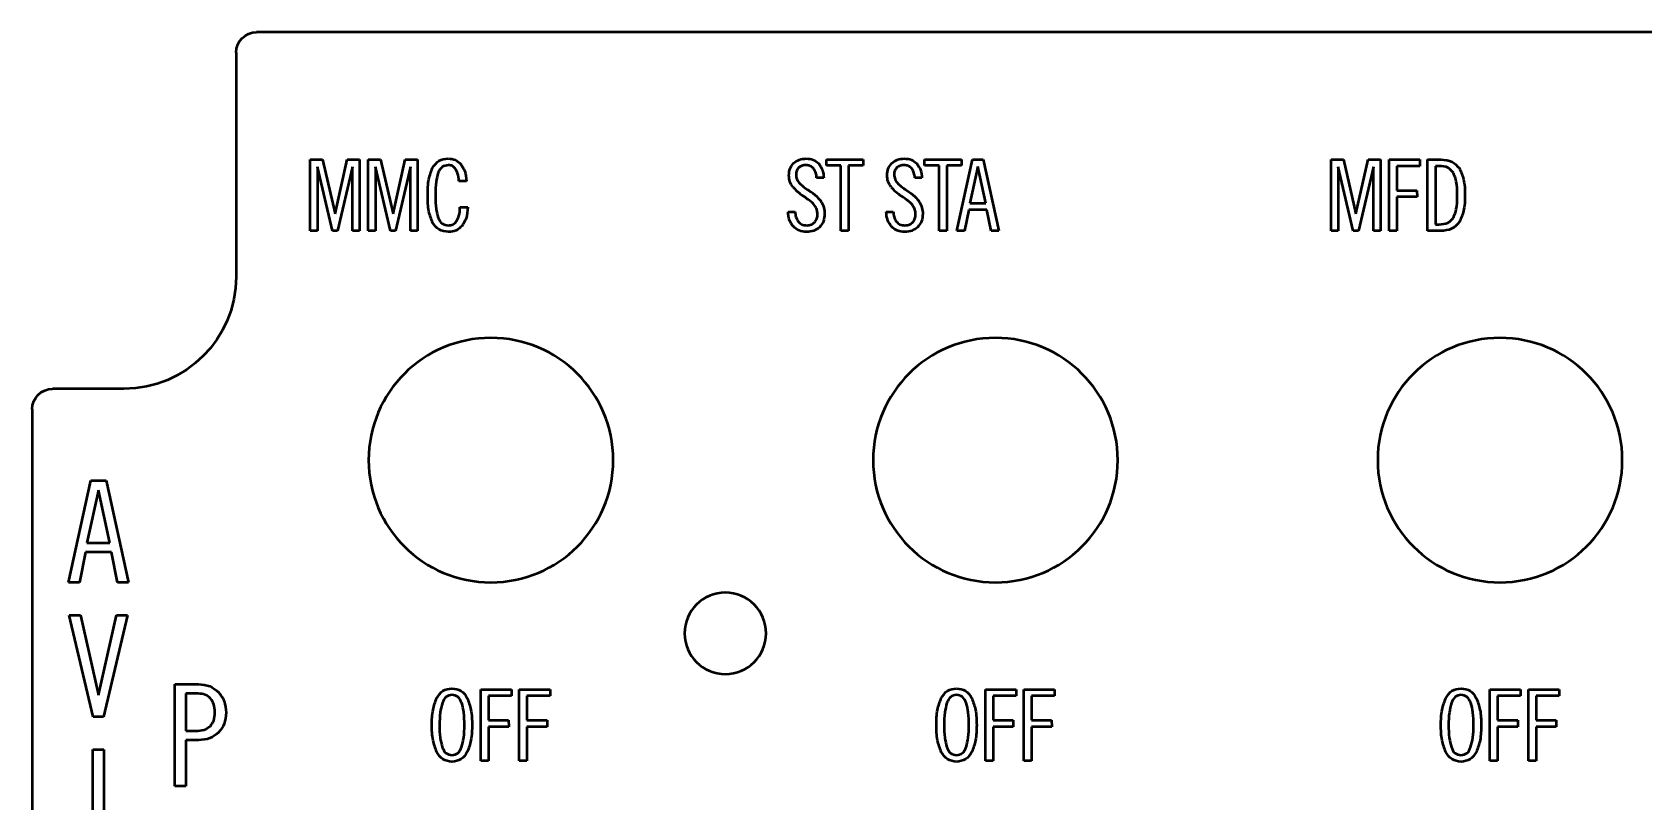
# Model space of a CAD drawing. Header units: millimetres. Extents: x 166 to 310, y 114 to 207.
# Drawn here: x 166 to 245.1, y 169.7 to 207.5 of the extents above; entities that cross this region are included whole.
import ezdxf

# ---------------------------------------------------------------- set-up
doc = ezdxf.new("R2010")
doc.units = ezdxf.units.MM
doc.header["$LTSCALE"] = 0.75
doc.layers.add('Visible', color=7, linetype='Continuous', lineweight=50)

msp = doc.modelspace()

# ---------------------------------------------------------------- linework, layer by layer
at = {"layer": 'Visible', "extrusion": (-1e-16, -1, 0)}
for p, q in [((299.031, 207.469), (177.031, 207.469)), ((176.031, 206.469), (176.031, 195.469)), ((179.67, 197.719), (179.67, 201.219)), ((179.67, 201.219), (180.271, 201.219)), ((180.756, 197.719), (180.019, 200.87)), ((180.019, 200.87), (180.019, 197.719)), ((180.271, 201.219), (180.887, 198.552)), ((180.887, 198.552), (181.488, 201.219)), ((181.74, 200.865), (181.003, 197.719)), ((181.488, 201.219), (182.089, 201.219)), ((181.74, 197.719), (181.74, 200.865)), ((182.089, 201.219), (182.089, 197.719)), ((182.516, 197.719), (182.516, 201.219)), ((182.516, 201.219), (183.117, 201.219)), ((183.601, 197.719), (182.865, 200.87)), ((182.865, 200.87), (182.865, 197.719)), ((183.117, 201.219), (183.732, 198.552)), ((183.732, 198.552), (184.333, 201.219)), ((184.586, 200.865), (183.849, 197.719)), ((184.333, 201.219), (184.935, 201.219)), ((184.586, 197.719), (184.586, 200.865)), ((184.935, 201.219), (184.935, 197.719)), ((204.99, 201.219), (206.798, 201.219)), ((204.99, 200.923), (204.99, 201.219)), ((205.702, 200.923), (204.99, 200.923)), ((205.702, 197.719), (205.702, 200.923)), ((206.798, 200.923), (206.08, 200.923)), ((206.08, 200.923), (206.08, 197.719)), ((206.798, 201.219), (206.798, 200.923)), ((209.803, 201.219), (211.612, 201.219)), ((209.803, 200.923), (209.803, 201.219)), ((210.516, 200.923), (209.803, 200.923)), ((210.516, 197.719), (210.516, 200.923)), ((211.612, 200.923), (210.894, 200.923)), ((210.894, 200.923), (210.894, 197.719)), ((211.384, 197.719), (212.154, 201.219)), ((211.612, 201.219), (211.612, 200.923)), ((212.416, 200.884), (212.024, 199.076)), ((212.154, 201.219), (212.678, 201.219)), ((212.809, 199.076), (212.416, 200.884)), ((212.678, 201.219), (213.454, 197.719)), ((229.749, 197.719), (229.749, 201.219)), ((229.749, 201.219), (230.35, 201.219)), ((230.835, 197.719), (230.098, 200.87)), ((230.098, 200.87), (230.098, 197.719)), ((230.35, 201.219), (230.966, 198.552)), ((230.966, 198.552), (231.567, 201.219)), ((231.819, 200.865), (231.082, 197.719)), ((231.567, 201.219), (232.168, 201.219)), ((231.819, 197.719), (231.819, 200.865)), ((232.168, 201.219), (232.168, 197.719)), ((232.595, 201.219), (234.103, 201.219)), ((232.595, 197.719), (232.595, 201.219)), ((234.103, 200.899), (232.973, 200.899)), ((232.973, 200.899), (232.973, 199.706)), ((234.103, 201.219), (234.103, 200.899)), ((234.481, 197.719), (234.481, 201.219)), ((234.481, 201.219), (235.14, 201.219)), ((234.859, 200.899), (234.859, 198.039)), ((235.053, 200.899), (234.859, 200.899)), ((187.339, 200.162), (186.961, 200.162)), ((204.864, 200.317), (204.51, 200.317)), ((209.677, 200.317), (209.323, 200.317)), ((185.429, 199.425), (185.429, 199.512)), ((185.807, 199.512), (185.807, 199.396)), ((232.973, 199.706), (233.957, 199.706)), ((233.962, 199.386), (232.973, 199.386)), ((232.973, 199.386), (232.973, 197.719)), ((233.957, 199.706), (233.962, 199.386)), ((235.935, 199.391), (235.935, 199.522)), ((236.313, 199.503), (236.313, 199.425)), ((187.009, 198.882), (187.392, 198.882)), ((203.109, 198.659), (203.458, 198.659)), ((207.922, 198.659), (208.271, 198.659)), ((211.97, 198.756), (211.762, 197.719)), ((212.862, 198.756), (211.97, 198.756)), ((212.024, 199.076), (212.809, 199.076)), ((213.071, 197.719), (212.862, 198.756)), ((180.019, 197.719), (179.67, 197.719)), ((181.003, 197.719), (180.756, 197.719)), ((182.089, 197.719), (181.74, 197.719)), ((182.865, 197.719), (182.516, 197.719)), ((183.849, 197.719), (183.601, 197.719)), ((184.935, 197.719), (184.586, 197.719)), ((206.08, 197.719), (205.702, 197.719)), ((210.894, 197.719), (210.516, 197.719)), ((211.762, 197.719), (211.384, 197.719)), ((213.454, 197.719), (213.071, 197.719)), ((230.098, 197.719), (229.749, 197.719)), ((231.082, 197.719), (230.835, 197.719)), ((232.168, 197.719), (231.819, 197.719)), ((232.973, 197.719), (232.595, 197.719)), ((235.111, 197.719), (234.481, 197.719)), ((234.859, 198.039), (235.048, 198.039)), ((170.531, 189.969), (167.031, 189.969)), ((166.031, 188.969), (166.031, 132.969)), ((167.803, 180.469), (168.904, 185.469)), ((169.278, 184.991), (168.717, 182.408)), ((168.904, 185.469), (169.652, 185.469)), ((169.839, 182.408), (169.278, 184.991)), ((169.652, 185.469), (170.76, 180.469)), ((168.641, 181.951), (168.343, 180.469)), ((169.915, 181.951), (168.641, 181.951)), ((168.717, 182.408), (169.839, 182.408)), ((170.213, 180.469), (169.915, 181.951)), ((168.343, 180.469), (167.803, 180.469)), ((170.76, 180.469), (170.213, 180.469)), ((169.028, 173.869), (167.851, 178.869)), ((167.851, 178.869), (168.391, 178.869)), ((168.391, 178.869), (169.278, 174.942)), ((169.278, 174.942), (170.164, 178.869)), ((170.711, 178.869), (169.527, 173.869)), ((170.164, 178.869), (170.711, 178.869)), ((173.024, 170.469), (173.024, 175.469)), ((173.024, 175.469), (174.188, 175.469)), ((173.564, 175.012), (173.564, 173.183)), ((174.174, 175.012), (173.564, 175.012)), ((188.037, 175.219), (189.544, 175.219)), ((188.037, 171.719), (188.037, 175.219)), ((189.544, 174.899), (188.415, 174.899)), ((188.415, 174.899), (188.415, 173.706)), ((189.544, 175.219), (189.544, 174.899)), ((189.922, 175.219), (191.43, 175.219)), ((189.922, 171.719), (189.922, 175.219)), ((191.43, 174.899), (190.301, 174.899)), ((190.301, 174.899), (190.301, 173.706)), ((191.43, 175.219), (191.43, 174.899)), ((212.787, 175.219), (214.294, 175.219)), ((212.787, 171.719), (212.787, 175.219)), ((214.294, 174.899), (213.165, 174.899)), ((213.165, 174.899), (213.165, 173.706)), ((214.294, 175.219), (214.294, 174.899)), ((214.672, 175.219), (216.18, 175.219)), ((214.672, 171.719), (214.672, 175.219)), ((216.18, 174.899), (215.051, 174.899)), ((215.051, 174.899), (215.051, 173.706)), ((216.18, 175.219), (216.18, 174.899)), ((237.537, 175.219), (239.044, 175.219)), ((237.537, 171.719), (237.537, 175.219)), ((239.044, 174.899), (237.915, 174.899)), ((237.915, 174.899), (237.915, 173.706)), ((239.044, 175.219), (239.044, 174.899)), ((239.422, 175.219), (240.93, 175.219)), ((239.422, 171.719), (239.422, 175.219)), ((240.93, 174.899), (239.801, 174.899)), ((239.801, 174.899), (239.801, 173.706)), ((240.93, 175.219), (240.93, 174.899)), ((169.527, 173.869), (169.028, 173.869)), ((173.564, 173.183), (174.063, 173.183)), ((188.415, 173.706), (189.399, 173.706)), ((189.404, 173.386), (188.415, 173.386)), ((188.415, 173.386), (188.415, 171.719)), ((189.399, 173.706), (189.404, 173.386)), ((190.301, 173.706), (191.285, 173.706)), ((191.289, 173.386), (190.301, 173.386)), ((190.301, 173.386), (190.301, 171.719)), ((191.285, 173.706), (191.289, 173.386)), ((213.165, 173.706), (214.149, 173.706)), ((214.154, 173.386), (213.165, 173.386)), ((213.165, 173.386), (213.165, 171.719)), ((214.149, 173.706), (214.154, 173.386)), ((215.051, 173.706), (216.035, 173.706)), ((216.039, 173.386), (215.051, 173.386)), ((215.051, 173.386), (215.051, 171.719)), ((216.035, 173.706), (216.039, 173.386)), ((237.915, 173.706), (238.899, 173.706)), ((238.904, 173.386), (237.915, 173.386)), ((237.915, 173.386), (237.915, 171.719)), ((238.899, 173.706), (238.904, 173.386)), ((239.801, 173.706), (240.785, 173.706)), ((240.789, 173.386), (239.801, 173.386)), ((239.801, 173.386), (239.801, 171.719)), ((240.785, 173.706), (240.789, 173.386)), ((174.202, 172.726), (173.564, 172.726)), ((173.564, 172.726), (173.564, 170.469)), ((169.011, 172.269), (169.551, 172.269)), ((169.011, 167.269), (169.011, 172.269)), ((169.551, 172.269), (169.551, 167.269)), ((188.415, 171.719), (188.037, 171.719)), ((190.301, 171.719), (189.922, 171.719)), ((213.165, 171.719), (212.787, 171.719)), ((215.051, 171.719), (214.672, 171.719)), ((237.915, 171.719), (237.537, 171.719)), ((239.801, 171.719), (239.422, 171.719)), ((173.564, 170.469), (173.024, 170.469))]:
    msp.add_line(p, q, dxfattribs=at)
at = {"layer": 'Visible', "extrusion": (0, 0, -1)}
for centre, radius in [((-188.531, 186.469), 6), ((-213.281, 186.469), 6), ((-238.031, 186.469), 6), ((-200.031, 177.969), 2)]:
    msp.add_circle(centre, radius, dxfattribs=at)
for centre, radius, start, end in [((-177.031, 206.469), 1, 0, 90), ((-170.531, 195.469), 5.5, 180, 270), ((-167.031, 188.969), 1, 0, 90)]:
    msp.add_arc(centre, radius, start, end, dxfattribs=at)
at = {"layer": 'Visible'}
for centre, radius, start, end in [((205.278, 201.62), 2.239, 224.50879, 238.48988), ((210.091, 201.62), 2.239, 224.50879, 238.48988), ((205.321, 201.58), 2.607, 221.09831, 238.09018), ((202.4, 196.983), 2.839, 49.78014, 57.09372), ((210.134, 201.58), 2.607, 221.09834, 238.09015), ((207.214, 196.983), 2.839, 49.78007, 57.09381), ((203.445, 198.203), 1.233, 37.57382, 50.26425), ((208.259, 198.203), 1.233, 37.57355, 50.26452), ((184.835, 173.817), 2.379, 6.50119, 18.05301), ((182.241, 173.505), 4.991, 359.58747, 6.69752), ((209.585, 173.817), 2.379, 6.50119, 18.05301), ((206.991, 173.505), 4.991, 359.58747, 6.69752), ((234.335, 173.817), 2.379, 6.50119, 18.05301), ((231.741, 173.505), 4.991, 359.58747, 6.69752)]:
    msp.add_arc(centre, radius, start, end, dxfattribs=at)
for points, knots in [([(185.429, 199.512), (185.433, 199.763), (185.44, 200.209), (185.598, 200.625), (185.667, 200.807)], [-0.1324755, -0.1324755, -0.1324755, -0.1324755, -0.0579484, 0, 0, 0, 0]), ([(185.667, 200.807), (185.76, 200.941), (185.947, 201.211), (186.273, 201.248), (186.437, 201.267)], [-0.09378867, -0.09378867, -0.09378867, -0.09378867, -0.04711732, 0, 0, 0, 0]), ([(186.457, 200.947), (186.342, 200.931), (186.108, 200.897), (186.002, 200.686), (185.948, 200.579)], [-0.06653819, -0.06653819, -0.06653819, -0.06653819, -0.03382622, 0, 0, 0, 0]), ([(186.437, 201.267), (186.559, 201.257), (186.796, 201.238), (186.972, 201.078), (187.058, 201)], [-0.06925044, -0.06925044, -0.06925044, -0.06925044, -0.03371663, 0, 0, 0, 0]), ([(186.782, 200.782), (186.735, 200.83), (186.646, 200.923), (186.518, 200.939), (186.457, 200.947)], [-0.03741455, -0.03741455, -0.03741455, -0.03741455, -0.01804939, 0, 0, 0, 0]), ([(187.058, 201), (187.128, 200.889), (187.29, 200.634), (187.321, 200.332), (187.339, 200.162)], [-0.08950681, -0.08950681, -0.08950681, -0.08950681, -0.05046049, 0, 0, 0, 0]), ([(203.148, 200.443), (203.156, 200.56), (203.172, 200.785), (203.314, 200.96), (203.382, 201.044)], [-0.06592896, -0.06592896, -0.06592896, -0.06592896, -0.0317322, 0, 0, 0, 0]), ([(203.382, 201.044), (203.468, 201.109), (203.65, 201.247), (203.879, 201.26), (204.001, 201.267)], [-0.06711651, -0.06711651, -0.06711651, -0.06711651, -0.03554368, 0, 0, 0, 0]), ([(203.632, 200.826), (203.593, 200.78), (203.509, 200.682), (203.501, 200.554), (203.497, 200.487)], [-0.03743718, -0.03743718, -0.03743718, -0.03743718, -0.01968526, 0, 0, 0, 0]), ([(203.986, 200.947), (203.918, 200.943), (203.789, 200.936), (203.683, 200.861), (203.632, 200.826)], [-0.03806905, -0.03806905, -0.03806905, -0.03806905, -0.0180839, 0, 0, 0, 0]), ([(204.364, 200.773), (204.313, 200.823), (204.208, 200.927), (204.061, 200.94), (203.986, 200.947)], [-0.04281808, -0.04281808, -0.04281808, -0.04281808, -0.02177126, 0, 0, 0, 0]), ([(204.001, 201.267), (204.12, 201.258), (204.351, 201.242), (204.527, 201.092), (204.612, 201.02)], [-0.06744466, -0.06744466, -0.06744466, -0.06744466, -0.03247583, 0, 0, 0, 0]), ([(204.612, 201.02), (204.68, 200.921), (204.827, 200.71), (204.851, 200.453), (204.864, 200.317)], [-0.07581334, -0.07581334, -0.07581334, -0.07581334, -0.04029109, 0, 0, 0, 0]), ([(207.961, 200.443), (207.969, 200.56), (207.985, 200.785), (208.127, 200.96), (208.196, 201.044)], [-0.06592897, -0.06592897, -0.06592897, -0.06592897, -0.0317322, 0, 0, 0, 0]), ([(208.196, 201.044), (208.281, 201.109), (208.464, 201.247), (208.693, 201.26), (208.814, 201.267)], [-0.06711651, -0.06711651, -0.06711651, -0.06711651, -0.0355437, 0, 0, 0, 0]), ([(208.446, 200.826), (208.406, 200.78), (208.323, 200.682), (208.315, 200.554), (208.31, 200.487)], [-0.03743718, -0.03743718, -0.03743718, -0.03743718, -0.01968526, 0, 0, 0, 0]), ([(208.8, 200.947), (208.732, 200.943), (208.602, 200.936), (208.496, 200.861), (208.446, 200.826)], [-0.03806905, -0.03806905, -0.03806905, -0.03806905, -0.01808388, 0, 0, 0, 0]), ([(209.178, 200.773), (209.126, 200.823), (209.022, 200.927), (208.875, 200.94), (208.8, 200.947)], [-0.0428181, -0.0428181, -0.0428181, -0.0428181, -0.02177127, 0, 0, 0, 0]), ([(208.814, 201.267), (208.934, 201.258), (209.165, 201.242), (209.341, 201.092), (209.425, 201.02)], [-0.06744468, -0.06744468, -0.06744468, -0.06744468, -0.03247583, 0, 0, 0, 0]), ([(209.425, 201.02), (209.494, 200.921), (209.641, 200.71), (209.665, 200.453), (209.677, 200.317)], [-0.07581331, -0.07581331, -0.07581331, -0.07581331, -0.0402911, 0, 0, 0, 0]), ([(235.751, 200.564), (235.669, 200.661), (235.489, 200.876), (235.207, 200.891), (235.053, 200.899)], [-0.08055571, -0.08055571, -0.08055571, -0.08055571, -0.04394696, 0, 0, 0, 0]), ([(235.14, 201.219), (235.331, 201.206), (235.689, 201.183), (235.926, 200.916), (236.037, 200.792)], [-0.1029516, -0.1029516, -0.1029516, -0.1029516, -0.0479771, 0, 0, 0, 0]), ([(185.948, 200.579), (185.907, 200.428), (185.813, 200.079), (185.809, 199.717), (185.807, 199.512)], [-0.1079531, -0.1079531, -0.1079531, -0.1079531, -0.0611814, 0, 0, 0, 0]), ([(186.961, 200.162), (186.947, 200.292), (186.925, 200.511), (186.823, 200.704), (186.782, 200.782)], [-0.06510321, -0.06510321, -0.06510321, -0.06510321, -0.02618879, 0, 0, 0, 0]), ([(203.356, 199.866), (203.295, 199.953), (203.174, 200.127), (203.156, 200.338), (203.148, 200.443)], [-0.06232276, -0.06232276, -0.06232276, -0.06232276, -0.03110106, 0, 0, 0, 0]), ([(203.497, 200.487), (203.505, 200.405), (203.521, 200.241), (203.627, 200.114), (203.681, 200.05)], [-0.04836275, -0.04836275, -0.04836275, -0.04836275, -0.02440489, 0, 0, 0, 0]), ([(204.51, 200.317), (204.504, 200.404), (204.493, 200.569), (204.405, 200.707), (204.364, 200.773)], [-0.04851367, -0.04851367, -0.04851367, -0.04851367, -0.02276975, 0, 0, 0, 0]), ([(208.17, 199.866), (208.109, 199.953), (207.988, 200.127), (207.97, 200.338), (207.961, 200.443)], [-0.06232276, -0.06232276, -0.06232276, -0.06232276, -0.03110106, 0, 0, 0, 0]), ([(208.31, 200.487), (208.318, 200.405), (208.334, 200.241), (208.441, 200.114), (208.494, 200.05)], [-0.04836274, -0.04836274, -0.04836274, -0.04836274, -0.02440487, 0, 0, 0, 0]), ([(209.323, 200.317), (209.318, 200.404), (209.307, 200.569), (209.219, 200.707), (209.178, 200.773)], [-0.04851367, -0.04851367, -0.04851367, -0.04851367, -0.02276975, 0, 0, 0, 0]), ([(235.935, 199.522), (235.934, 199.73), (235.931, 200.089), (235.804, 200.424), (235.751, 200.564)], [-0.1065834, -0.1065834, -0.1065834, -0.1065834, -0.0447254, 0, 0, 0, 0]), ([(236.037, 200.792), (236.117, 200.615), (236.302, 200.207), (236.309, 199.757), (236.313, 199.503)], [-0.133117, -0.133117, -0.133117, -0.133117, -0.0754554, 0, 0, 0, 0]), ([(185.671, 198.121), (185.601, 198.304), (185.44, 198.723), (185.433, 199.172), (185.429, 199.425)], [-0.1335418, -0.1335418, -0.1335418, -0.1335418, -0.07502, 0, 0, 0, 0]), ([(185.807, 199.396), (185.809, 199.196), (185.813, 198.844), (185.907, 198.505), (185.948, 198.358)], [-0.1050794, -0.1050794, -0.1050794, -0.1050794, -0.0455919, 0, 0, 0, 0]), ([(204.107, 199.711), (204.25, 199.618), (204.494, 199.459), (204.673, 199.23), (204.747, 199.134)], [-0.08667673, -0.08667673, -0.08667673, -0.08667673, -0.0361883, 0, 0, 0, 0]), ([(208.921, 199.711), (209.063, 199.618), (209.308, 199.459), (209.486, 199.23), (209.561, 199.134)], [-0.08667674, -0.08667674, -0.08667674, -0.08667674, -0.03618828, 0, 0, 0, 0]), ([(235.746, 198.363), (235.801, 198.502), (235.931, 198.83), (235.933, 199.185), (235.935, 199.391)], [-0.1052859, -0.1052859, -0.1052859, -0.1052859, -0.0610212, 0, 0, 0, 0]), ([(236.313, 199.425), (236.308, 199.178), (236.3, 198.737), (236.12, 198.336), (236.042, 198.16)], [-0.13057, -0.13057, -0.13057, -0.13057, -0.0574186, 0, 0, 0, 0]), ([(186.849, 198.189), (186.893, 198.277), (187.001, 198.494), (187.006, 198.738), (187.009, 198.882)], [-0.07190852, -0.07190852, -0.07190852, -0.07190852, -0.04253273, 0, 0, 0, 0]), ([(187.392, 198.882), (187.382, 198.693), (187.364, 198.362), (187.191, 198.081), (187.116, 197.961)], [-0.09752098, -0.09752098, -0.09752098, -0.09752098, -0.04190427, 0, 0, 0, 0]), ([(203.371, 197.927), (203.298, 198.026), (203.139, 198.243), (203.119, 198.513), (203.109, 198.659)], [-0.07914426, -0.07914426, -0.07914426, -0.07914426, -0.0429162, 0, 0, 0, 0]), ([(203.458, 198.659), (203.463, 198.571), (203.473, 198.402), (203.557, 198.255), (203.598, 198.184)], [-0.05016062, -0.05016062, -0.05016062, -0.05016062, -0.02422883, 0, 0, 0, 0]), ([(204.413, 198.14), (204.454, 198.198), (204.54, 198.32), (204.549, 198.469), (204.553, 198.548)], [-0.04385914, -0.04385914, -0.04385914, -0.04385914, -0.02305341, 0, 0, 0, 0]), ([(204.553, 198.548), (204.548, 198.62), (204.537, 198.767), (204.461, 198.892), (204.422, 198.955)], [-0.04331294, -0.04331294, -0.04331294, -0.04331294, -0.02173377, 0, 0, 0, 0]), ([(204.902, 198.562), (204.895, 198.433), (204.881, 198.19), (204.733, 197.998), (204.663, 197.908)], [-0.07114441, -0.07114441, -0.07114441, -0.07114441, -0.0334606, 0, 0, 0, 0]), ([(204.747, 199.134), (204.792, 199.043), (204.882, 198.862), (204.896, 198.662), (204.902, 198.562)], [-0.05978809, -0.05978809, -0.05978809, -0.05978809, -0.02958355, 0, 0, 0, 0]), ([(208.184, 197.927), (208.111, 198.026), (207.953, 198.243), (207.933, 198.513), (207.922, 198.659)], [-0.07914426, -0.07914426, -0.07914426, -0.07914426, -0.0429162, 0, 0, 0, 0]), ([(208.271, 198.659), (208.277, 198.571), (208.286, 198.402), (208.371, 198.255), (208.412, 198.184)], [-0.05016063, -0.05016063, -0.05016063, -0.05016063, -0.02422884, 0, 0, 0, 0]), ([(209.226, 198.14), (209.267, 198.198), (209.354, 198.32), (209.362, 198.469), (209.367, 198.548)], [-0.04385913, -0.04385913, -0.04385913, -0.04385913, -0.02305342, 0, 0, 0, 0]), ([(209.367, 198.548), (209.362, 198.62), (209.35, 198.767), (209.274, 198.892), (209.236, 198.955)], [-0.04331294, -0.04331294, -0.04331294, -0.04331294, -0.02173377, 0, 0, 0, 0]), ([(209.716, 198.562), (209.709, 198.433), (209.695, 198.19), (209.546, 197.998), (209.477, 197.908)], [-0.07114438, -0.07114438, -0.07114438, -0.07114438, -0.03346056, 0, 0, 0, 0]), ([(209.561, 199.134), (209.606, 199.043), (209.696, 198.862), (209.709, 198.662), (209.716, 198.562)], [-0.05978809, -0.05978809, -0.05978809, -0.05978809, -0.02958355, 0, 0, 0, 0]), ([(186.457, 197.67), (186.288, 197.687), (185.958, 197.72), (185.766, 197.989), (185.671, 198.121)], [-0.0945724, -0.0945724, -0.0945724, -0.0945724, -0.04621835, 0, 0, 0, 0]), ([(185.948, 198.358), (186.001, 198.251), (186.104, 198.041), (186.335, 198.007), (186.447, 197.99)], [-0.06570187, -0.06570187, -0.06570187, -0.06570187, -0.03201487, 0, 0, 0, 0]), ([(186.447, 197.99), (186.526, 197.999), (186.684, 198.016), (186.794, 198.131), (186.849, 198.189)], [-0.04619328, -0.04619328, -0.04619328, -0.04619328, -0.02322888, 0, 0, 0, 0]), ([(187.116, 197.961), (187.024, 197.876), (186.837, 197.705), (186.584, 197.682), (186.457, 197.67)], [-0.07386661, -0.07386661, -0.07386661, -0.07386661, -0.0373151, 0, 0, 0, 0]), ([(204.01, 197.67), (203.886, 197.679), (203.645, 197.697), (203.46, 197.852), (203.371, 197.927)], [-0.07052884, -0.07052884, -0.07052884, -0.07052884, -0.03408576, 0, 0, 0, 0]), ([(203.598, 198.184), (203.655, 198.127), (203.775, 198.008), (203.945, 197.996), (204.035, 197.99)], [-0.04918777, -0.04918777, -0.04918777, -0.04918777, -0.02590771, 0, 0, 0, 0]), ([(204.663, 197.908), (204.572, 197.838), (204.38, 197.692), (204.138, 197.678), (204.01, 197.67)], [-0.07086979, -0.07086979, -0.07086979, -0.07086979, -0.03739241, 0, 0, 0, 0]), ([(204.035, 197.99), (204.11, 197.995), (204.252, 198.004), (204.361, 198.097), (204.413, 198.14)], [-0.04166425, -0.04166425, -0.04166425, -0.04166425, -0.01976754, 0, 0, 0, 0]), ([(208.824, 197.67), (208.7, 197.679), (208.458, 197.697), (208.274, 197.852), (208.184, 197.927)], [-0.07052884, -0.07052884, -0.07052884, -0.07052884, -0.03408576, 0, 0, 0, 0]), ([(208.412, 198.184), (208.469, 198.127), (208.589, 198.008), (208.759, 197.996), (208.848, 197.99)], [-0.04918777, -0.04918777, -0.04918777, -0.04918777, -0.02590774, 0, 0, 0, 0]), ([(209.477, 197.908), (209.386, 197.838), (209.194, 197.692), (208.952, 197.678), (208.824, 197.67)], [-0.07086984, -0.07086984, -0.07086984, -0.07086984, -0.03739242, 0, 0, 0, 0]), ([(208.848, 197.99), (208.923, 197.995), (209.066, 198.004), (209.175, 198.097), (209.226, 198.14)], [-0.04166427, -0.04166427, -0.04166427, -0.04166427, -0.01976752, 0, 0, 0, 0]), ([(235.048, 198.039), (235.2, 198.046), (235.48, 198.061), (235.663, 198.269), (235.746, 198.363)], [-0.07995698, -0.07995698, -0.07995698, -0.07995698, -0.03629365, 0, 0, 0, 0]), ([(236.042, 198.16), (235.927, 198.031), (235.681, 197.755), (235.309, 197.731), (235.111, 197.719)], [-0.1067641, -0.1067641, -0.1067641, -0.1067641, -0.0570661, 0, 0, 0, 0]), ([(174.783, 174.769), (174.7, 174.84), (174.524, 174.988), (174.294, 175.003), (174.174, 175.012)], [-0.06713636, -0.06713636, -0.06713636, -0.06713636, -0.03515224, 0, 0, 0, 0]), ([(174.188, 175.469), (174.379, 175.456), (174.746, 175.431), (175.029, 175.199), (175.164, 175.088)], [-0.1071828, -0.1071828, -0.1071828, -0.1071828, -0.0511394, 0, 0, 0, 0]), ([(174.991, 174.097), (174.986, 174.229), (174.975, 174.472), (174.844, 174.676), (174.783, 174.769)], [-0.0714568, -0.0714568, -0.0714568, -0.0714568, -0.03284413, 0, 0, 0, 0]), ([(175.164, 175.088), (175.273, 174.945), (175.5, 174.647), (175.525, 174.272), (175.538, 174.077)], [-0.1099526, -0.1099526, -0.1099526, -0.1099526, -0.0572095, 0, 0, 0, 0]), ([(185.632, 173.469), (185.636, 173.723), (185.644, 174.176), (185.801, 174.601), (185.87, 174.787)], [-0.1348328, -0.1348328, -0.1348328, -0.1348328, -0.0592183, 0, 0, 0, 0]), ([(185.87, 174.787), (185.959, 174.927), (186.136, 175.203), (186.461, 175.246), (186.621, 175.267)], [-0.09334986, -0.09334986, -0.09334986, -0.09334986, -0.04606698, 0, 0, 0, 0]), ([(186.621, 174.947), (186.517, 174.927), (186.291, 174.882), (186.2, 174.669), (186.151, 174.554)], [-0.06492488, -0.06492488, -0.06492488, -0.06492488, -0.03480064, 0, 0, 0, 0]), ([(186.621, 175.267), (186.779, 175.246), (187.1, 175.203), (187.278, 174.931), (187.368, 174.792)], [-0.09253622, -0.09253622, -0.09253622, -0.09253622, -0.04708584, 0, 0, 0, 0]), ([(187.096, 174.554), (187.046, 174.669), (186.952, 174.882), (186.726, 174.926), (186.621, 174.947)], [-0.06523453, -0.06523453, -0.06523453, -0.06523453, -0.03023882, 0, 0, 0, 0]), ([(187.368, 174.792), (187.438, 174.603), (187.597, 174.177), (187.605, 173.722), (187.61, 173.469)], [-0.1353985, -0.1353985, -0.1353985, -0.1353985, -0.0752617, 0, 0, 0, 0]), ([(210.382, 173.469), (210.386, 173.723), (210.394, 174.176), (210.551, 174.601), (210.62, 174.787)], [-0.1348328, -0.1348328, -0.1348328, -0.1348328, -0.0592183, 0, 0, 0, 0]), ([(210.62, 174.787), (210.709, 174.927), (210.886, 175.203), (211.211, 175.246), (211.371, 175.267)], [-0.09334986, -0.09334986, -0.09334986, -0.09334986, -0.04606698, 0, 0, 0, 0]), ([(211.371, 174.947), (211.267, 174.927), (211.041, 174.882), (210.95, 174.669), (210.901, 174.554)], [-0.06492488, -0.06492488, -0.06492488, -0.06492488, -0.03480064, 0, 0, 0, 0]), ([(211.371, 175.267), (211.529, 175.246), (211.85, 175.203), (212.028, 174.931), (212.118, 174.792)], [-0.09253622, -0.09253622, -0.09253622, -0.09253622, -0.04708584, 0, 0, 0, 0]), ([(211.846, 174.554), (211.796, 174.669), (211.702, 174.882), (211.476, 174.926), (211.371, 174.947)], [-0.06523453, -0.06523453, -0.06523453, -0.06523453, -0.03023882, 0, 0, 0, 0]), ([(212.118, 174.792), (212.188, 174.603), (212.347, 174.177), (212.355, 173.722), (212.36, 173.469)], [-0.1353985, -0.1353985, -0.1353985, -0.1353985, -0.0752617, 0, 0, 0, 0]), ([(235.132, 173.469), (235.136, 173.723), (235.144, 174.176), (235.301, 174.601), (235.37, 174.787)], [-0.1348328, -0.1348328, -0.1348328, -0.1348328, -0.0592183, 0, 0, 0, 0]), ([(235.37, 174.787), (235.459, 174.927), (235.636, 175.203), (235.961, 175.246), (236.121, 175.267)], [-0.09334986, -0.09334986, -0.09334986, -0.09334986, -0.04606698, 0, 0, 0, 0]), ([(236.121, 174.947), (236.017, 174.927), (235.791, 174.882), (235.7, 174.669), (235.651, 174.554)], [-0.06492488, -0.06492488, -0.06492488, -0.06492488, -0.03480064, 0, 0, 0, 0]), ([(236.121, 175.267), (236.279, 175.246), (236.6, 175.203), (236.778, 174.931), (236.868, 174.792)], [-0.09253622, -0.09253622, -0.09253622, -0.09253622, -0.04708584, 0, 0, 0, 0]), ([(236.596, 174.554), (236.546, 174.669), (236.452, 174.882), (236.226, 174.926), (236.121, 174.947)], [-0.06523453, -0.06523453, -0.06523453, -0.06523453, -0.03023882, 0, 0, 0, 0]), ([(236.868, 174.792), (236.938, 174.603), (237.097, 174.177), (237.105, 173.722), (237.11, 173.469)], [-0.1353985, -0.1353985, -0.1353985, -0.1353985, -0.0752617, 0, 0, 0, 0]), ([(174.756, 173.405), (174.824, 173.497), (174.976, 173.702), (174.986, 173.957), (174.991, 174.097)], [-0.07466941, -0.07466941, -0.07466941, -0.07466941, -0.04093788, 0, 0, 0, 0]), ([(175.538, 174.077), (175.525, 173.889), (175.499, 173.527), (175.278, 173.239), (175.171, 173.1)], [-0.1064021, -0.1064021, -0.1064021, -0.1064021, -0.051441, 0, 0, 0, 0]), ([(186.151, 174.554), (186.11, 174.399), (186.017, 174.043), (186.013, 173.675), (186.01, 173.469)], [-0.1098551, -0.1098551, -0.1098551, -0.1098551, -0.0616654, 0, 0, 0, 0]), ([(210.901, 174.554), (210.86, 174.399), (210.767, 174.043), (210.763, 173.675), (210.76, 173.469)], [-0.1098551, -0.1098551, -0.1098551, -0.1098551, -0.0616654, 0, 0, 0, 0]), ([(235.651, 174.554), (235.61, 174.399), (235.517, 174.043), (235.513, 173.675), (235.51, 173.469)], [-0.1098551, -0.1098551, -0.1098551, -0.1098551, -0.0616654, 0, 0, 0, 0]), ([(174.063, 173.183), (174.201, 173.188), (174.454, 173.198), (174.662, 173.34), (174.756, 173.405)], [-0.07404618, -0.07404618, -0.07404618, -0.07404618, -0.0334997, 0, 0, 0, 0]), ([(185.875, 172.145), (185.804, 172.334), (185.646, 172.76), (185.637, 173.215), (185.632, 173.469)], [-0.1353984, -0.1353984, -0.1353984, -0.1353984, -0.0752616, 0, 0, 0, 0]), ([(186.01, 173.469), (186.012, 173.26), (186.016, 172.893), (186.107, 172.537), (186.146, 172.383)], [-0.1097804, -0.1097804, -0.1097804, -0.1097804, -0.0476378, 0, 0, 0, 0]), ([(187.091, 172.383), (187.132, 172.539), (187.225, 172.894), (187.23, 173.262), (187.232, 173.469)], [-0.1098551, -0.1098551, -0.1098551, -0.1098551, -0.0616653, 0, 0, 0, 0]), ([(187.61, 173.469), (187.605, 173.217), (187.597, 172.764), (187.442, 172.339), (187.373, 172.15)], [-0.1348017, -0.1348017, -0.1348017, -0.1348017, -0.0599122, 0, 0, 0, 0]), ([(210.625, 172.145), (210.554, 172.334), (210.396, 172.76), (210.387, 173.215), (210.382, 173.469)], [-0.1353984, -0.1353984, -0.1353984, -0.1353984, -0.0752616, 0, 0, 0, 0]), ([(210.76, 173.469), (210.762, 173.26), (210.766, 172.893), (210.857, 172.537), (210.896, 172.383)], [-0.1097804, -0.1097804, -0.1097804, -0.1097804, -0.0476378, 0, 0, 0, 0]), ([(211.841, 172.383), (211.882, 172.539), (211.975, 172.894), (211.98, 173.262), (211.982, 173.469)], [-0.1098551, -0.1098551, -0.1098551, -0.1098551, -0.0616653, 0, 0, 0, 0]), ([(212.36, 173.469), (212.355, 173.217), (212.347, 172.764), (212.192, 172.339), (212.123, 172.15)], [-0.1348017, -0.1348017, -0.1348017, -0.1348017, -0.0599122, 0, 0, 0, 0]), ([(235.375, 172.145), (235.304, 172.334), (235.146, 172.76), (235.137, 173.215), (235.132, 173.469)], [-0.1353984, -0.1353984, -0.1353984, -0.1353984, -0.0752616, 0, 0, 0, 0]), ([(235.51, 173.469), (235.512, 173.26), (235.516, 172.893), (235.607, 172.537), (235.646, 172.383)], [-0.1097804, -0.1097804, -0.1097804, -0.1097804, -0.0476378, 0, 0, 0, 0]), ([(236.591, 172.383), (236.632, 172.539), (236.725, 172.894), (236.73, 173.262), (236.732, 173.469)], [-0.1098551, -0.1098551, -0.1098551, -0.1098551, -0.0616653, 0, 0, 0, 0]), ([(237.11, 173.469), (237.105, 173.217), (237.097, 172.764), (236.942, 172.339), (236.873, 172.15)], [-0.1348017, -0.1348017, -0.1348017, -0.1348017, -0.0599122, 0, 0, 0, 0]), ([(175.171, 173.1), (175.034, 172.991), (174.751, 172.766), (174.389, 172.74), (174.202, 172.726)], [-0.1061048, -0.1061048, -0.1061048, -0.1061048, -0.0548197, 0, 0, 0, 0]), ([(186.146, 172.383), (186.196, 172.268), (186.288, 172.054), (186.515, 172.01), (186.621, 171.99)], [-0.06533355, -0.06533355, -0.06533355, -0.06533355, -0.03046819, 0, 0, 0, 0]), ([(186.621, 171.99), (186.725, 172.011), (186.949, 172.056), (187.042, 172.268), (187.091, 172.383)], [-0.06482556, -0.06482556, -0.06482556, -0.06482556, -0.0349304, 0, 0, 0, 0]), ([(210.896, 172.383), (210.946, 172.268), (211.038, 172.054), (211.265, 172.01), (211.371, 171.99)], [-0.06533355, -0.06533355, -0.06533355, -0.06533355, -0.03046819, 0, 0, 0, 0]), ([(211.371, 171.99), (211.475, 172.011), (211.699, 172.056), (211.792, 172.268), (211.841, 172.383)], [-0.06482556, -0.06482556, -0.06482556, -0.06482556, -0.0349304, 0, 0, 0, 0]), ([(235.646, 172.383), (235.696, 172.268), (235.788, 172.054), (236.015, 172.01), (236.121, 171.99)], [-0.06533355, -0.06533355, -0.06533355, -0.06533355, -0.03046819, 0, 0, 0, 0]), ([(236.121, 171.99), (236.225, 172.011), (236.449, 172.056), (236.542, 172.268), (236.591, 172.383)], [-0.06482556, -0.06482556, -0.06482556, -0.06482556, -0.0349304, 0, 0, 0, 0]), ([(186.621, 171.67), (186.461, 171.691), (186.138, 171.732), (185.963, 172.007), (185.875, 172.145)], [-0.09268885, -0.09268885, -0.09268885, -0.09268885, -0.04677036, 0, 0, 0, 0]), ([(187.373, 172.15), (187.282, 172.01), (187.104, 171.735), (186.78, 171.691), (186.621, 171.67)], [-0.09327341, -0.09327341, -0.09327341, -0.09327341, -0.04583301, 0, 0, 0, 0]), ([(211.371, 171.67), (211.211, 171.691), (210.888, 171.732), (210.713, 172.007), (210.625, 172.145)], [-0.09268885, -0.09268885, -0.09268885, -0.09268885, -0.04677036, 0, 0, 0, 0]), ([(212.123, 172.15), (212.032, 172.01), (211.854, 171.735), (211.53, 171.691), (211.371, 171.67)], [-0.09327341, -0.09327341, -0.09327341, -0.09327341, -0.04583301, 0, 0, 0, 0]), ([(236.121, 171.67), (235.961, 171.691), (235.638, 171.732), (235.463, 172.007), (235.375, 172.145)], [-0.09268885, -0.09268885, -0.09268885, -0.09268885, -0.04677036, 0, 0, 0, 0]), ([(236.873, 172.15), (236.782, 172.01), (236.604, 171.735), (236.28, 171.691), (236.121, 171.67)], [-0.09327341, -0.09327341, -0.09327341, -0.09327341, -0.04583301, 0, 0, 0, 0])]:
    msp.add_open_spline(points, degree=3, knots=knots, dxfattribs=at)

doc.saveas('drawing.dxf')
